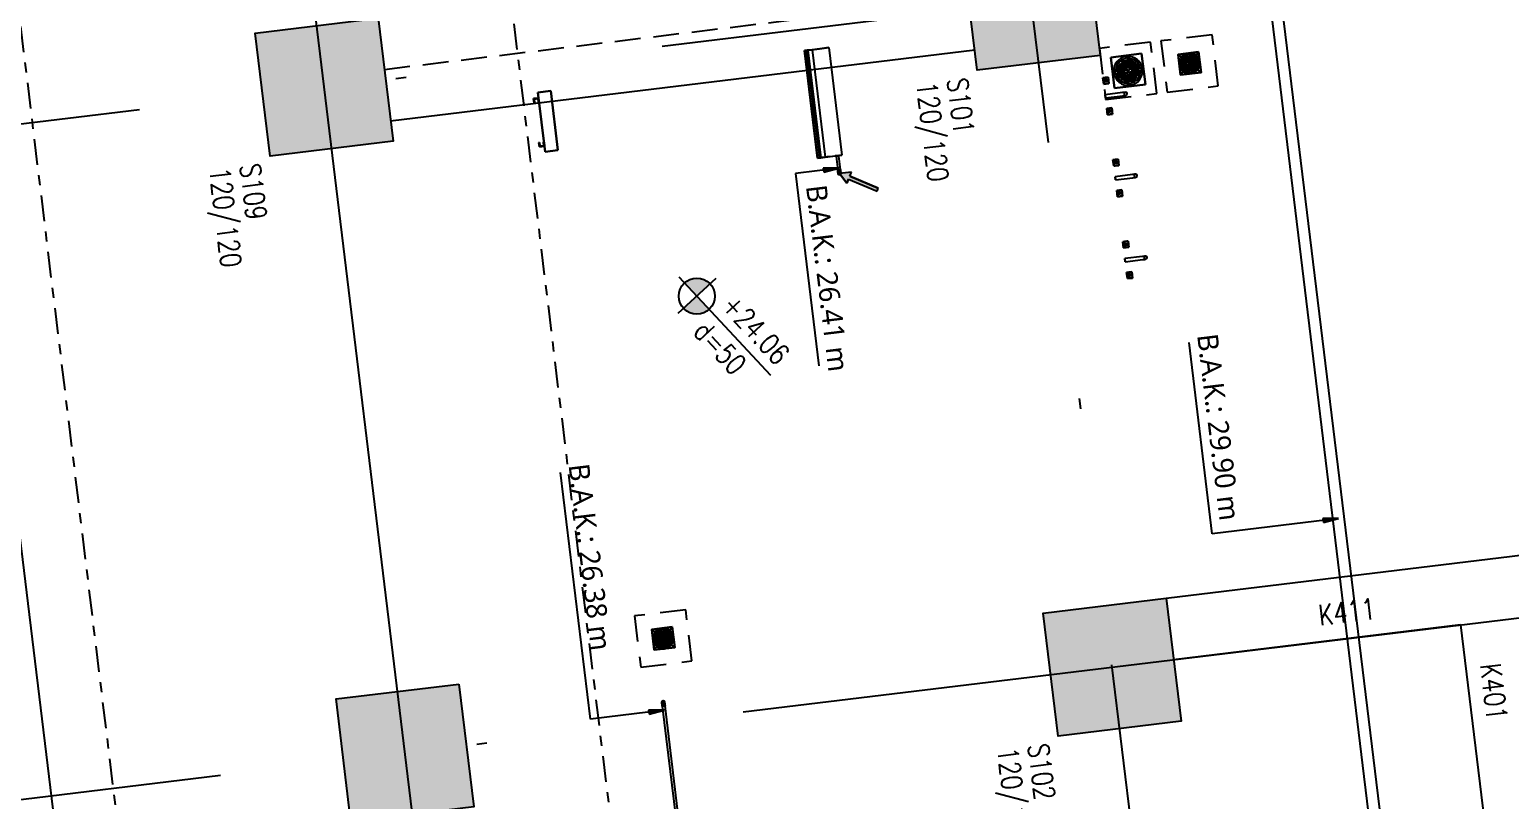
# Model space of a CAD drawing. Header units: millimetres. Extents: x 400392 to 401374, y 4543900 to 4544115.
# Drawn here: x 400457.44 to 400471.79, y 4544083.13 to 4544090.6 of the extents above; entities that cross this region are included whole.
import ezdxf
from ezdxf.enums import TextEntityAlignment as Align

# ---------------------------------------------------------------- set-up
doc = ezdxf.new("R2010")
doc.units = ezdxf.units.MM
for name, pattern in [('AKS', [3, 2.5, -0.25, 0, -0.25]), ('CENTER', [2, 1.25, -0.25, 0.25, -0.25]), ('CIZGI', [0.4, 0.25, -0.15]), ('CONTINU', [0]), ('HIDDEN', [0.375, 0.25, -0.125])]:
    doc.linetypes.add(name, pattern=pattern)
doc.layers.add('A-DETL-GENF', color=92, linetype='Continuous', lineweight=9)
for name, color, linetype in [('aks prota', 2, 'AKS'), ('kiriş prota', 6, 'Continuous'), ('kolon prota', 1, 'Continuous'), ('kolon tarama prota', 252, 'Continuous'), ('lkolon prota', 4, 'Continuous'), ('PRT-MI-a_fit_drainage', 10, 'Continuous'), ('skesit prota', 7, 'Continuous'), ('st-s_level (kot)', 6, 'Continuous'), ('st-s_levelmark (kot işareti)', 4, 'Continuous'), ('tkolon prota', 6, 'Continuous')]:
    doc.layers.add(name, color=color, linetype=linetype)
doc.styles.add('OLCU', font='romanstw.shx')
doc.styles.add('Segoe UI Light_1', font='', dxfattribs={"height": 200})
doc.styles.add('TKIRIS', font='romanstw.shx')
doc.styles.add('tkolon', font='romanstw.shx')
doc.styles.get('Segoe UI Light_1').set_extended_font_data('Segoe UI Light')

# ---------------------------------------------------------------- blocks, each defined once
blk = doc.blocks.new('+24.06 mekanik')
at = {"layer": 'kolon tarama prota'}
for points in [[(14368, 171195), (14348, 171045), (14388, 171045)], [(10466, 166800), (10466, 166918), (10504, 166896), (10653, 167155), (10679, 167140), (10530, 166881), (10568, 166859)], [(10414, 166800), (10394, 166650), (10434, 166650)], [(15424, 164487), (15405, 164337), (15444, 164337)]]:
    blk.add_hatch(color=253, dxfattribs=at).paths.add_polyline_path(points, flags=0)
at = {"layer": 'kolon tarama prota', "color": 253}
for p, q in [((20431, 171252), (3083, 171252)), ((3083, 171137), (20431, 171137)), ((14368, 171195), (14348, 171045)), ((14388, 171045), (14368, 171195)), ((14368, 171195), (14368, 169963)), ((14348, 171045), (14388, 171045)), ((9915, 170395), (9715, 170395)), ((9715, 170395), (9715, 170195)), ((9715, 170195), (9715, 170395)), ((9715, 170395), (9915, 170395)), ((9715, 170395), (9715, 170395)), ((9735, 170300), (9722, 170300)), ((9722, 170300), (9735, 170300)), ((9722, 170300), (9722, 170300)), ((9722, 170290), (9735, 170290)), ((9735, 170290), (9722, 170290)), ((9722, 170290), (9722, 170290)), ((9735, 170300), (9735, 170300)), ((9735, 170290), (9735, 170290)), ((9765, 170300), (9752, 170300)), ((9752, 170300), (9765, 170300)), ((9752, 170300), (9752, 170300)), ((9752, 170290), (9765, 170290)), ((9765, 170290), (9752, 170290)), ((9752, 170290), (9752, 170290)), ((9765, 170300), (9765, 170300)), ((9765, 170290), (9765, 170290)), ((9796, 170300), (9782, 170300)), ((9782, 170300), (9796, 170300)), ((9782, 170300), (9782, 170300)), ((9782, 170290), (9796, 170290)), ((9796, 170290), (9782, 170290)), ((9782, 170290), (9782, 170290)), ((9796, 170300), (9796, 170300)), ((9796, 170290), (9796, 170290)), ((9810, 170388), (9810, 170375)), ((9810, 170375), (9810, 170388)), ((9810, 170388), (9810, 170388)), ((9810, 170375), (9810, 170375)), ((9810, 170358), (9810, 170345)), ((9810, 170345), (9810, 170358)), ((9810, 170358), (9810, 170358)), ((9810, 170345), (9810, 170345)), ((9810, 170328), (9810, 170314)), ((9810, 170314), (9810, 170328)), ((9810, 170328), (9810, 170328)), ((9810, 170314), (9810, 170314)), ((9810, 170275), (9810, 170262)), ((9810, 170262), (9810, 170275)), ((9810, 170275), (9810, 170275)), ((9810, 170262), (9810, 170262)), ((9820, 170375), (9820, 170388)), ((9820, 170388), (9820, 170375)), ((9820, 170388), (9820, 170388)), ((9820, 170375), (9820, 170375)), ((9820, 170345), (9820, 170358)), ((9820, 170358), (9820, 170345)), ((9820, 170358), (9820, 170358)), ((9820, 170345), (9820, 170345)), ((9820, 170314), (9820, 170328)), ((9820, 170328), (9820, 170314)), ((9820, 170328), (9820, 170328)), ((9820, 170314), (9820, 170314)), ((9820, 170262), (9820, 170275)), ((9820, 170275), (9820, 170262)), ((9820, 170275), (9820, 170275)), ((9820, 170262), (9820, 170262)), ((9848, 170300), (9834, 170300)), ((9834, 170300), (9848, 170300)), ((9834, 170300), (9834, 170300)), ((9834, 170290), (9848, 170290)), ((9848, 170290), (9834, 170290)), ((9834, 170290), (9834, 170290)), ((9848, 170300), (9848, 170300)), ((9848, 170290), (9848, 170290)), ((9878, 170300), (9865, 170300)), ((9865, 170300), (9878, 170300)), ((9865, 170300), (9865, 170300)), ((9865, 170290), (9878, 170290)), ((9878, 170290), (9865, 170290)), ((9865, 170290), (9865, 170290)), ((9878, 170300), (9878, 170300)), ((9878, 170290), (9878, 170290)), ((9908, 170300), (9895, 170300)), ((9895, 170300), (9908, 170300)), ((9895, 170300), (9895, 170300)), ((9895, 170290), (9908, 170290)), ((9908, 170290), (9895, 170290)), ((9895, 170290), (9895, 170290)), ((9908, 170300), (9908, 170300)), ((9908, 170290), (9908, 170290)), ((9915, 170195), (9915, 170395)), ((9915, 170395), (9915, 170195)), ((9915, 170395), (9915, 170395)), ((9715, 170195), (9915, 170195)), ((9915, 170195), (9715, 170195)), ((9715, 170195), (9715, 170195)), ((9810, 170245), (9810, 170232)), ((9810, 170232), (9810, 170245)), ((9810, 170245), (9810, 170245)), ((9810, 170232), (9810, 170232)), ((9810, 170215), (9810, 170202)), ((9810, 170202), (9810, 170215)), ((9810, 170215), (9810, 170215)), ((9810, 170202), (9810, 170202)), ((9820, 170232), (9820, 170245)), ((9820, 170245), (9820, 170232)), ((9820, 170245), (9820, 170245)), ((9820, 170232), (9820, 170232)), ((9820, 170202), (9820, 170215)), ((9820, 170215), (9820, 170202)), ((9820, 170215), (9820, 170215)), ((9820, 170202), (9820, 170202)), ((9915, 170195), (9915, 170195)), ((9665, 169845), (9665, 169545)), ((9965, 169845), (9665, 169845)), ((9665, 169845), (9965, 169845)), ((9665, 169545), (9665, 169845)), ((9665, 169845), (9665, 169845)), ((9810, 169835), (9810, 169815)), ((9810, 169815), (9810, 169835)), ((9810, 169835), (9810, 169835)), ((9820, 169815), (9820, 169835)), ((9820, 169835), (9820, 169815)), ((9820, 169835), (9820, 169835)), ((9965, 169545), (9965, 169845)), ((9965, 169845), (9965, 169545)), ((9965, 169845), (9965, 169845)), ((14368, 169963), (12501, 169963)), ((9695, 169700), (9675, 169700)), ((9675, 169700), (9695, 169700)), ((9675, 169700), (9675, 169700)), ((9675, 169690), (9695, 169690)), ((9695, 169690), (9675, 169690)), ((9675, 169690), (9675, 169690)), ((9695, 169700), (9695, 169700)), ((9695, 169690), (9695, 169690)), ((9740, 169700), (9720, 169700)), ((9720, 169700), (9740, 169700)), ((9720, 169700), (9720, 169700)), ((9720, 169690), (9740, 169690)), ((9740, 169690), (9720, 169690)), ((9720, 169690), (9720, 169690)), ((9740, 169700), (9740, 169700)), ((9740, 169690), (9740, 169690)), ((9786, 169700), (9765, 169700)), ((9765, 169700), (9786, 169700)), ((9765, 169700), (9765, 169700)), ((9765, 169690), (9786, 169690)), ((9786, 169690), (9765, 169690)), ((9765, 169690), (9765, 169690)), ((9786, 169700), (9786, 169700)), ((9786, 169690), (9786, 169690)), ((9810, 169815), (9810, 169815)), ((9810, 169790), (9810, 169770)), ((9810, 169770), (9810, 169790)), ((9810, 169790), (9810, 169790)), ((9810, 169770), (9810, 169770)), ((9810, 169745), (9810, 169724)), ((9810, 169724), (9810, 169745)), ((9810, 169745), (9810, 169745)), ((9810, 169724), (9810, 169724)), ((9820, 169815), (9820, 169815)), ((9820, 169770), (9820, 169790)), ((9820, 169790), (9820, 169770)), ((9820, 169790), (9820, 169790)), ((9820, 169770), (9820, 169770)), ((9820, 169724), (9820, 169745)), ((9820, 169745), (9820, 169724)), ((9820, 169745), (9820, 169745)), ((9820, 169724), (9820, 169724)), ((9865, 169700), (9845, 169700)), ((9845, 169700), (9865, 169700)), ((9845, 169700), (9845, 169700)), ((9845, 169690), (9865, 169690)), ((9865, 169690), (9845, 169690)), ((9845, 169690), (9845, 169690)), ((9865, 169700), (9865, 169700)), ((9865, 169690), (9865, 169690)), ((9910, 169700), (9890, 169700)), ((9890, 169700), (9910, 169700)), ((9890, 169700), (9890, 169700)), ((9890, 169690), (9910, 169690)), ((9910, 169690), (9890, 169690)), ((9890, 169690), (9890, 169690)), ((9910, 169700), (9910, 169700)), ((9910, 169690), (9910, 169690)), ((9955, 169700), (9935, 169700)), ((9935, 169700), (9955, 169700)), ((9935, 169700), (9935, 169700)), ((9935, 169690), (9955, 169690)), ((9955, 169690), (9935, 169690)), ((9935, 169690), (9935, 169690)), ((9955, 169700), (9955, 169700)), ((9955, 169690), (9955, 169690)), ((9665, 169545), (9965, 169545)), ((9965, 169545), (9665, 169545)), ((9665, 169545), (9665, 169545)), ((9810, 169665), (9810, 169645)), ((9810, 169645), (9810, 169665)), ((9810, 169665), (9810, 169665)), ((9810, 169645), (9810, 169645)), ((9810, 169620), (9810, 169600)), ((9810, 169600), (9810, 169620)), ((9810, 169620), (9810, 169620)), ((9810, 169600), (9810, 169600)), ((9810, 169575), (9810, 169555)), ((9810, 169555), (9810, 169575)), ((9810, 169575), (9810, 169575)), ((9810, 169555), (9810, 169555)), ((9820, 169645), (9820, 169665)), ((9820, 169665), (9820, 169645)), ((9820, 169665), (9820, 169665)), ((9820, 169645), (9820, 169645)), ((9820, 169600), (9820, 169620)), ((9820, 169620), (9820, 169600)), ((9820, 169620), (9820, 169620)), ((9820, 169600), (9820, 169600)), ((9820, 169555), (9820, 169575)), ((9820, 169575), (9820, 169555)), ((9820, 169575), (9820, 169575)), ((9820, 169555), (9820, 169555)), ((9965, 169545), (9965, 169545)), ((10018, 169615), (10018, 169445)), ((10048, 169445), (10048, 169615)), ((10818, 169615), (10818, 169445)), ((10848, 169445), (10848, 169615)), ((11618, 169615), (11618, 169445)), ((11648, 169445), (11648, 169615)), ((9853, 169495), (9853, 169445)), ((9853, 169495), (9853, 169495)), ((9853, 169495), (9879, 169495)), ((9879, 169495), (9853, 169495)), ((9853, 169495), (9853, 169495)), ((9853, 169445), (9913, 169445)), ((9913, 169445), (9853, 169445)), ((9854, 169447), (9873, 169447)), ((9873, 169447), (9854, 169447)), ((9873, 169447), (9854, 169447)), ((9854, 169447), (9873, 169447)), ((9879, 169495), (9886, 169495)), ((9886, 169495), (9879, 169495)), ((9886, 169495), (9912, 169495)), ((9912, 169495), (9886, 169495)), ((9892, 169447), (9911, 169447)), ((9911, 169447), (9892, 169447)), ((9892, 169447), (9911, 169447)), ((9911, 169447), (9892, 169447)), ((9912, 169495), (9913, 169495)), ((9913, 169495), (9912, 169495)), ((9913, 169445), (9913, 169495)), ((10048, 169445), (10018, 169445)), ((10018, 169445), (10048, 169445)), ((10153, 169495), (10153, 169445)), ((10179, 169495), (10153, 169495)), ((10153, 169495), (10153, 169495)), ((10153, 169495), (10153, 169495)), ((10153, 169495), (10179, 169495)), ((10213, 169445), (10153, 169445)), ((10153, 169445), (10213, 169445)), ((10173, 169447), (10154, 169447)), ((10154, 169447), (10173, 169447)), ((10154, 169447), (10173, 169447)), ((10173, 169447), (10154, 169447)), ((10186, 169495), (10179, 169495)), ((10179, 169495), (10186, 169495)), ((10212, 169495), (10186, 169495)), ((10186, 169495), (10212, 169495)), ((10211, 169447), (10192, 169447)), ((10192, 169447), (10211, 169447)), ((10192, 169447), (10211, 169447)), ((10211, 169447), (10192, 169447)), ((10213, 169495), (10212, 169495)), ((10212, 169495), (10213, 169495)), ((10213, 169445), (10213, 169495)), ((10653, 169495), (10653, 169445)), ((10653, 169495), (10653, 169495)), ((10653, 169495), (10679, 169495)), ((10679, 169495), (10653, 169495)), ((10653, 169495), (10653, 169495)), ((10653, 169445), (10713, 169445)), ((10713, 169445), (10653, 169445)), ((10654, 169447), (10673, 169447)), ((10673, 169447), (10654, 169447)), ((10673, 169447), (10654, 169447)), ((10654, 169447), (10673, 169447)), ((10679, 169495), (10686, 169495)), ((10686, 169495), (10679, 169495)), ((10686, 169495), (10712, 169495)), ((10712, 169495), (10686, 169495)), ((10692, 169447), (10711, 169447)), ((10711, 169447), (10692, 169447)), ((10692, 169447), (10711, 169447)), ((10711, 169447), (10692, 169447)), ((10712, 169495), (10713, 169495)), ((10713, 169495), (10712, 169495)), ((10713, 169445), (10713, 169495)), ((10848, 169445), (10818, 169445)), ((10818, 169445), (10848, 169445)), ((10953, 169495), (10953, 169445)), ((10979, 169495), (10953, 169495)), ((10953, 169495), (10953, 169495)), ((10953, 169495), (10953, 169495)), ((10953, 169495), (10979, 169495)), ((11013, 169445), (10953, 169445)), ((10953, 169445), (11013, 169445)), ((10973, 169447), (10954, 169447)), ((10954, 169447), (10973, 169447)), ((10954, 169447), (10973, 169447)), ((10973, 169447), (10954, 169447)), ((10986, 169495), (10979, 169495)), ((10979, 169495), (10986, 169495)), ((11012, 169495), (10986, 169495)), ((10986, 169495), (11012, 169495)), ((11011, 169447), (10992, 169447)), ((10992, 169447), (11011, 169447)), ((10992, 169447), (11011, 169447)), ((11011, 169447), (10992, 169447)), ((11013, 169495), (11012, 169495)), ((11012, 169495), (11013, 169495)), ((11013, 169445), (11013, 169495)), ((11453, 169495), (11453, 169445)), ((11453, 169495), (11453, 169495)), ((11453, 169495), (11479, 169495)), ((11479, 169495), (11453, 169495)), ((11453, 169495), (11453, 169495)), ((11453, 169445), (11513, 169445)), ((11513, 169445), (11453, 169445)), ((11454, 169447), (11473, 169447)), ((11473, 169447), (11454, 169447)), ((11473, 169447), (11454, 169447)), ((11454, 169447), (11473, 169447)), ((11479, 169495), (11486, 169495)), ((11486, 169495), (11479, 169495)), ((11486, 169495), (11512, 169495)), ((11512, 169495), (11486, 169495)), ((11492, 169447), (11511, 169447)), ((11511, 169447), (11492, 169447)), ((11492, 169447), (11511, 169447)), ((11511, 169447), (11492, 169447)), ((11512, 169495), (11513, 169495)), ((11513, 169495), (11512, 169495)), ((11513, 169445), (11513, 169495)), ((11648, 169445), (11618, 169445)), ((11618, 169445), (11648, 169445)), ((11753, 169495), (11753, 169445)), ((11779, 169495), (11753, 169495)), ((11753, 169495), (11753, 169495)), ((11753, 169495), (11753, 169495)), ((11753, 169495), (11779, 169495)), ((11813, 169445), (11753, 169445)), ((11753, 169445), (11813, 169445)), ((11773, 169447), (11754, 169447)), ((11754, 169447), (11773, 169447)), ((11754, 169447), (11773, 169447)), ((11773, 169447), (11754, 169447)), ((11786, 169495), (11779, 169495)), ((11779, 169495), (11786, 169495)), ((11812, 169495), (11786, 169495)), ((11786, 169495), (11812, 169495)), ((11811, 169447), (11792, 169447)), ((11792, 169447), (11811, 169447)), ((11792, 169447), (11811, 169447)), ((11811, 169447), (11792, 169447)), ((11813, 169495), (11812, 169495)), ((11812, 169495), (11813, 169495)), ((11813, 169445), (11813, 169495)), ((10653, 167155), (10504, 166896)), ((10504, 166896), (10653, 167155)), ((10530, 166881), (10679, 167140)), ((10530, 166881), (10679, 167140)), ((10679, 167140), (10653, 167155)), ((10679, 167140), (10653, 167155)), ((9242, 166752), (9242, 166845)), ((9242, 166845), (9242, 166845)), ((9242, 166845), (9242, 166755)), ((9242, 166845), (10292, 166845)), ((9242, 166845), (10292, 166845)), ((9767, 166820), (9767, 166820)), ((10292, 166755), (10292, 166845)), ((10292, 166845), (10292, 166845)), ((10292, 166845), (10292, 166752)), ((10297, 166820), (10292, 166820)), ((10292, 166780), (10292, 166820)), ((10292, 166820), (10292, 166780)), ((10297, 166780), (10297, 166820)), ((10297, 166820), (10297, 166780)), ((10427, 166813), (10297, 166813)), ((10297, 166800), (10297, 166813)), ((10297, 166813), (10297, 166800)), ((10446, 166816), (10427, 166816)), ((10427, 166800), (10427, 166813)), ((10427, 166813), (10427, 166800)), ((10504, 166896), (10466, 166918)), ((10466, 166918), (10466, 166800)), ((10504, 166896), (10466, 166918)), ((10466, 166918), (10466, 166800)), ((10466, 166800), (10568, 166859)), ((10568, 166859), (10466, 166800)), ((10568, 166859), (10530, 166881)), ((10530, 166881), (10568, 166859)), ((9242, 166755), (9242, 166680)), ((9242, 166700), (9242, 166752)), ((9242, 166624), (9242, 166700)), ((9242, 166680), (9242, 166640)), ((9242, 166680), (10292, 166680)), ((10297, 166809), (10292, 166809)), ((10297, 166809), (10292, 166809)), ((10292, 166789), (10292, 166809)), ((10292, 166809), (10292, 166789)), ((10292, 166789), (10292, 166809)), ((10292, 166809), (10292, 166789)), ((10292, 166789), (10297, 166789)), ((10292, 166789), (10297, 166789)), ((10292, 166780), (10297, 166780)), ((10292, 166680), (10292, 166755)), ((10292, 166752), (10292, 166700)), ((10292, 166700), (10292, 166624)), ((10292, 166640), (10292, 166680)), ((10297, 166789), (10297, 166809)), ((10297, 166809), (10297, 166789)), ((10297, 166789), (10297, 166809)), ((10297, 166809), (10297, 166789)), ((10297, 166787), (10297, 166800)), ((10297, 166800), (10297, 166787)), ((10297, 166787), (10427, 166787)), ((10414, 166800), (10394, 166650)), ((10434, 166650), (10414, 166800)), ((10414, 166800), (10414, 166376)), ((10427, 166787), (10427, 166800)), ((10427, 166800), (10427, 166787)), ((10427, 166800), (10427, 166800)), ((10427, 166800), (10427, 166800)), ((10427, 166784), (10446, 166784)), ((9242, 166640), (9242, 166632)), ((9242, 166640), (10292, 166640)), ((9242, 166632), (9242, 166606)), ((9242, 166632), (10292, 166632)), ((9242, 166606), (9242, 166624)), ((9242, 166624), (10292, 166624)), ((10292, 166606), (9242, 166606)), ((9242, 166605), (10292, 166605)), ((10292, 166632), (10292, 166640)), ((10292, 166606), (10292, 166632)), ((10292, 166624), (10292, 166606)), ((10394, 166650), (10434, 166650)), ((10414, 166376), (12291, 166376)), ((14833, 164662), (14633, 164662)), ((14633, 164662), (14633, 164462)), ((14633, 164462), (14633, 164662)), ((14633, 164662), (14833, 164662)), ((14633, 164662), (14633, 164662)), ((14833, 164462), (14833, 164662)), ((14833, 164662), (14833, 164462)), ((14833, 164662), (14833, 164662)), ((14653, 164567), (14640, 164567)), ((14640, 164567), (14653, 164567)), ((14640, 164567), (14640, 164567)), ((14640, 164557), (14653, 164557)), ((14653, 164557), (14640, 164557)), ((14640, 164557), (14640, 164557)), ((14653, 164567), (14653, 164567)), ((14653, 164557), (14653, 164557)), ((14683, 164567), (14670, 164567)), ((14670, 164567), (14683, 164567)), ((14670, 164567), (14670, 164567)), ((14670, 164557), (14683, 164557)), ((14683, 164557), (14670, 164557)), ((14670, 164557), (14670, 164557)), ((14683, 164567), (14683, 164567)), ((14683, 164557), (14683, 164557)), ((14713, 164567), (14700, 164567)), ((14700, 164567), (14713, 164567)), ((14700, 164567), (14700, 164567)), ((14700, 164557), (14713, 164557)), ((14713, 164557), (14700, 164557)), ((14700, 164557), (14700, 164557)), ((14713, 164567), (14713, 164567)), ((14713, 164557), (14713, 164557)), ((14728, 164655), (14728, 164641)), ((14728, 164641), (14728, 164655)), ((14728, 164655), (14728, 164655)), ((14728, 164641), (14728, 164641)), ((14728, 164625), (14728, 164611)), ((14728, 164611), (14728, 164625)), ((14728, 164625), (14728, 164625)), ((14728, 164611), (14728, 164611)), ((14728, 164595), (14728, 164581)), ((14728, 164581), (14728, 164595)), ((14728, 164595), (14728, 164595)), ((14728, 164581), (14728, 164581)), ((14728, 164542), (14728, 164529)), ((14728, 164529), (14728, 164542)), ((14728, 164542), (14728, 164542)), ((14728, 164529), (14728, 164529)), ((14738, 164641), (14738, 164655)), ((14738, 164655), (14738, 164641)), ((14738, 164655), (14738, 164655)), ((14738, 164641), (14738, 164641)), ((14738, 164611), (14738, 164625)), ((14738, 164625), (14738, 164611)), ((14738, 164625), (14738, 164625)), ((14738, 164611), (14738, 164611)), ((14738, 164581), (14738, 164595)), ((14738, 164595), (14738, 164581)), ((14738, 164595), (14738, 164595)), ((14738, 164581), (14738, 164581)), ((14738, 164529), (14738, 164542)), ((14738, 164542), (14738, 164529)), ((14738, 164542), (14738, 164542)), ((14738, 164529), (14738, 164529)), ((14766, 164567), (14752, 164567)), ((14752, 164567), (14766, 164567)), ((14752, 164567), (14752, 164567)), ((14752, 164557), (14766, 164557)), ((14766, 164557), (14752, 164557)), ((14752, 164557), (14752, 164557)), ((14766, 164567), (14766, 164567)), ((14766, 164557), (14766, 164557)), ((14796, 164567), (14783, 164567)), ((14783, 164567), (14796, 164567)), ((14783, 164567), (14783, 164567)), ((14783, 164557), (14796, 164557)), ((14796, 164557), (14783, 164557)), ((14783, 164557), (14783, 164557)), ((14796, 164567), (14796, 164567)), ((14796, 164557), (14796, 164557)), ((14826, 164567), (14813, 164567)), ((14813, 164567), (14826, 164567)), ((14813, 164567), (14813, 164567)), ((14813, 164557), (14826, 164557)), ((14826, 164557), (14813, 164557)), ((14813, 164557), (14813, 164557)), ((14826, 164567), (14826, 164567)), ((14826, 164557), (14826, 164557)), ((14633, 164462), (14833, 164462)), ((14833, 164462), (14633, 164462)), ((14633, 164462), (14633, 164462)), ((14728, 164512), (14728, 164498)), ((14728, 164498), (14728, 164512)), ((14728, 164512), (14728, 164512)), ((14728, 164498), (14728, 164498)), ((14728, 164482), (14728, 164468)), ((14728, 164468), (14728, 164482)), ((14728, 164482), (14728, 164482)), ((14728, 164468), (14728, 164468)), ((14738, 164498), (14738, 164512)), ((14738, 164512), (14738, 164498)), ((14738, 164512), (14738, 164512)), ((14738, 164498), (14738, 164498)), ((14738, 164468), (14738, 164482)), ((14738, 164482), (14738, 164468)), ((14738, 164482), (14738, 164482)), ((14738, 164468), (14738, 164468)), ((14833, 164462), (14833, 164462)), ((15331, 164487), (15331, 164487)), ((15364, 164487), (15364, 164487)), ((15383, 164503), (15365, 164503)), ((15365, 164470), (15383, 164470)), ((18152, 164500), (15383, 164500)), ((15383, 164473), (18152, 164473)), ((15424, 164487), (15405, 164337)), ((15444, 164337), (15424, 164487)), ((15424, 164487), (15424, 163767)), ((15405, 164337), (15444, 164337)), ((9913, 164120), (9333, 164120)), ((9333, 164120), (9333, 163995)), ((9333, 163995), (9333, 164120)), ((9333, 164120), (9913, 164120)), ((9333, 164120), (9333, 164120)), ((9913, 163995), (9913, 164120)), ((9913, 164120), (9913, 163995)), ((9913, 164120), (9913, 164120)), ((9333, 163995), (9913, 163995)), ((9913, 163995), (9333, 163995)), ((9333, 163995), (9333, 163995)), ((9428, 163995), (9388, 163995)), ((9388, 163995), (9388, 163945)), ((9388, 163945), (9388, 163995)), ((9388, 163995), (9428, 163995)), ((9388, 163995), (9388, 163995)), ((9388, 163945), (9428, 163945)), ((9428, 163945), (9388, 163945)), ((9388, 163945), (9388, 163945)), ((9393, 163950), (9393, 163990)), ((9393, 163990), (9428, 163990)), ((9428, 163990), (9393, 163990)), ((9393, 163990), (9393, 163950)), ((9393, 163990), (9393, 163990)), ((9428, 163950), (9393, 163950)), ((9393, 163950), (9428, 163950)), ((9393, 163950), (9393, 163950)), ((9428, 163990), (9428, 163995)), ((9428, 163995), (9428, 163990)), ((9428, 163995), (9428, 163995)), ((9428, 163990), (9428, 163990)), ((9428, 163945), (9428, 163950)), ((9428, 163950), (9428, 163945)), ((9428, 163950), (9428, 163950)), ((9428, 163945), (9428, 163945)), ((9858, 163995), (9818, 163995)), ((9818, 163995), (9818, 163990)), ((9818, 163990), (9818, 163995)), ((9818, 163995), (9858, 163995)), ((9818, 163995), (9818, 163995)), ((9818, 163990), (9853, 163990)), ((9853, 163990), (9818, 163990)), ((9818, 163990), (9818, 163990)), ((9853, 163950), (9818, 163950)), ((9818, 163950), (9818, 163945)), ((9818, 163945), (9818, 163950)), ((9818, 163950), (9853, 163950)), ((9818, 163950), (9818, 163950)), ((9818, 163945), (9858, 163945)), ((9858, 163945), (9818, 163945)), ((9818, 163945), (9818, 163945)), ((9853, 163990), (9853, 163950)), ((9853, 163950), (9853, 163990)), ((9853, 163990), (9853, 163990)), ((9853, 163950), (9853, 163950)), ((9858, 163945), (9858, 163995)), ((9858, 163995), (9858, 163945)), ((9858, 163995), (9858, 163995)), ((9858, 163945), (9858, 163945)), ((9913, 163995), (9913, 163995)), ((15424, 163767), (13016, 163767))]:
    blk.add_line(p, q, dxfattribs=at)
at = {"layer": 'kolon tarama prota', "color": 253, "flags": 128}
for points in [[(10018, 169645), (10018, 169640), (10018, 169628), (10018, 169615)], [(10048, 169615), (10048, 169631), (10048, 169642), (10048, 169645)], [(10818, 169645), (10818, 169640), (10818, 169628), (10818, 169615)], [(10848, 169615), (10848, 169631), (10848, 169642), (10848, 169645)], [(11618, 169645), (11618, 169640), (11618, 169628), (11618, 169615)], [(11648, 169615), (11648, 169631), (11648, 169642), (11648, 169645)], [(10463, 166816), (10458, 166816), (10447, 166816), (10446, 166816)], [(10446, 166784), (10457, 166784), (10463, 166784), (10463, 166784)], [(15365, 164503), (15353, 164503), (15348, 164503), (15348, 164503)], [(15348, 164470), (15352, 164470), (15363, 164470), (15365, 164470)]]:
    blk.add_lwpolyline(points, dxfattribs=at)
at = {"layer": 'kolon tarama prota', "color": 253}
for centre, radius, start, end in [((9815, 170295), 100, 90, 270), ((9815, 170295), 100, 90, 270), ((9815, 170295), 93.3, 93.0709, 176.9291), ((9815, 170295), 93.3, 93.0709, 176.9291), ((9815, 170295), 93.3, 183.0709, 266.9291), ((9815, 170295), 93.3, 183.0709, 266.9291), ((9815, 170295), 90, 90, 270), ((9815, 170295), 90, 90, 270), ((9815, 170295), 80, 93.5833, 176.4167), ((9815, 170295), 80, 93.5833, 176.4167), ((9815, 170295), 80, 183.5833, 266.4167), ((9815, 170295), 80, 183.5833, 266.4167), ((9815, 170295), 63.3, 94.5281, 175.4719), ((9815, 170295), 63.3, 94.5281, 175.4719), ((9815, 170295), 63.3, 184.5281, 265.4719), ((9815, 170295), 63.3, 184.5281, 265.4719), ((9815, 170295), 50, 95.7392, 174.2608), ((9815, 170295), 50, 95.7392, 174.2608), ((9815, 170295), 50, 185.7392, 264.2608), ((9815, 170295), 50, 185.7392, 264.2608), ((9815, 170295), 45, 0, 180), ((9815, 170295), 45, 180, 0), ((9815, 170295), 35, 90, 270), ((9815, 170295), 35, 90, 270), ((9815, 170295), 33.3, 98.6269, 171.3731), ((9815, 170295), 33.3, 98.6269, 171.3731), ((9815, 170295), 33.3, 188.6269, 261.3731), ((9815, 170295), 33.3, 188.6269, 261.3731), ((9815, 170272), 22.5, 90, 270), ((9815, 170295), 20, 104.4775, 165.5225), ((9815, 170295), 20, 104.4775, 165.5225), ((9815, 170295), 20, 194.4775, 255.5225), ((9815, 170295), 20, 194.4775, 255.5225), ((9815, 170295), 100, 270, 90), ((9815, 170295), 100, 270, 90), ((9815, 170295), 90, 270, 90), ((9815, 170295), 90, 270, 90), ((9815, 170317), 22.5, 270, 90), ((9815, 170295), 35, 270, 90), ((9815, 170295), 35, 270, 90), ((9815, 170295), 93.3, 3.0709, 86.9291), ((9815, 170295), 93.3, 3.0709, 86.9291), ((9815, 170295), 80, 3.5833, 86.4167), ((9815, 170295), 80, 3.5833, 86.4167), ((9815, 170295), 63.3, 4.5281, 85.4719), ((9815, 170295), 63.3, 4.5281, 85.4719), ((9815, 170295), 50, 5.7392, 84.2608), ((9815, 170295), 50, 5.7392, 84.2608), ((9815, 170295), 33.3, 8.6269, 81.3731), ((9815, 170295), 33.3, 8.6269, 81.3731), ((9815, 170295), 20, 14.4775, 75.5225), ((9815, 170295), 20, 14.4775, 75.5225), ((9815, 170295), 33.3, 278.6269, 351.3731), ((9815, 170295), 20, 284.4775, 345.5225), ((9815, 170295), 63.3, 274.5281, 355.4719), ((9815, 170295), 50, 275.7392, 354.2608), ((9815, 170295), 93.3, 273.0709, 356.9291), ((9815, 170295), 80, 273.5833, 356.4167), ((9815, 170295), 50, 275.7392, 354.2608), ((9815, 170295), 63.3, 274.5281, 355.4719), ((9815, 170295), 80, 273.5833, 356.4167), ((9815, 170295), 93.3, 273.0709, 356.9291), ((9815, 170295), 20, 284.4775, 345.5225), ((9815, 170295), 33.3, 278.6269, 351.3731), ((9815, 169695), 140, 92.0467, 177.9533), ((9815, 169695), 140, 92.0467, 177.9533), ((9815, 169695), 140, 2.0467, 87.9533), ((9815, 169695), 140, 2.0467, 87.9533), ((9815, 169695), 140, 182.0467, 267.9533), ((9815, 169695), 140, 182.0467, 267.9533), ((9815, 169695), 120, 92.388, 177.612), ((9815, 169695), 120, 92.388, 177.612), ((9815, 169695), 120, 182.388, 267.612), ((9815, 169695), 120, 182.388, 267.612), ((9815, 169695), 100, 90, 270), ((9815, 169695), 100, 90, 270), ((9815, 169695), 95, 93.017, 176.983), ((9815, 169695), 95, 93.017, 176.983), ((9815, 169695), 95, 183.017, 266.983), ((9815, 169695), 95, 183.017, 266.983), ((9815, 169695), 90, 90, 270), ((9815, 169695), 90, 90, 270), ((9815, 169695), 75, 93.8226, 176.1774), ((9815, 169695), 75, 93.8226, 176.1774), ((9815, 169695), 75, 183.8226, 266.1774), ((9815, 169695), 75, 183.8226, 266.1774), ((9815, 169695), 59, 0, 180), ((9815, 169695), 59, 180, 0), ((9815, 169695), 50, 95.7392, 174.2608), ((9815, 169695), 50, 95.7392, 174.2608), ((9815, 169695), 50, 90, 270), ((9815, 169695), 50, 90, 270), ((9815, 169695), 50, 185.7392, 264.2608), ((9815, 169695), 50, 185.7392, 264.2608), ((9815, 169695), 30, 99.5941, 170.4059), ((9815, 169695), 30, 99.5941, 170.4059), ((9815, 169665), 29.5, 90, 270), ((9815, 169695), 30, 189.5941, 260.4059), ((9815, 169695), 30, 189.5941, 260.4059), ((9815, 169695), 100, 270, 90), ((9815, 169695), 100, 270, 90), ((9815, 169695), 90, 270, 90), ((9815, 169695), 90, 270, 90), ((9815, 169724), 29.5, 270, 90), ((9815, 169695), 50, 270, 90), ((9815, 169695), 50, 270, 90), ((9815, 169695), 120, 2.388, 87.612), ((9815, 169695), 120, 2.388, 87.612), ((9815, 169695), 95, 3.017, 86.983), ((9815, 169695), 95, 3.017, 86.983), ((9815, 169695), 75, 3.8226, 86.1774), ((9815, 169695), 75, 3.8226, 86.1774), ((9815, 169695), 50, 5.7392, 84.2608), ((9815, 169695), 50, 5.7392, 84.2608), ((9815, 169695), 30, 9.5941, 80.4059), ((9815, 169695), 30, 9.5941, 80.4059), ((9815, 169695), 140, 272.0467, 357.9533), ((9815, 169695), 120, 272.388, 357.612), ((9815, 169695), 30, 279.5941, 350.4059), ((9815, 169695), 50, 275.7392, 354.2608), ((9815, 169695), 75, 273.8226, 356.1774), ((9815, 169695), 95, 273.017, 356.983), ((9815, 169695), 120, 272.388, 357.612), ((9815, 169695), 140, 272.0467, 357.9533), ((9815, 169695), 50, 275.7392, 354.2608), ((9815, 169695), 30, 279.5941, 350.4059), ((9815, 169695), 95, 273.017, 356.983), ((9815, 169695), 75, 273.8226, 356.1774), ((10033, 169645), 15, 0, 180), ((10033, 169645), 15, 180, 0), ((10833, 169645), 15, 0, 180), ((10833, 169645), 15, 180, 0), ((11633, 169645), 15, 0, 180), ((11633, 169645), 15, 180, 0), ((10463, 166800), 16.3, 0, 180), ((10463, 166800), 13.3, 0, 180), ((10463, 166807), 6.67, 270, 90), ((10463, 166800), 16.3, 180, 0), ((10463, 166800), 13.3, 180, 0), ((10463, 166793), 6.67, 90, 270), ((14733, 164562), 100, 90, 270), ((14733, 164562), 100, 90, 270), ((14733, 164562), 100, 270, 90), ((14733, 164562), 100, 270, 90), ((14733, 164562), 93.3, 93.0709, 176.9291), ((14733, 164562), 93.3, 93.0709, 176.9291), ((14733, 164562), 93.3, 183.0709, 266.9291), ((14733, 164562), 93.3, 183.0709, 266.9291), ((14733, 164562), 90, 90, 270), ((14733, 164562), 90, 90, 270), ((14733, 164562), 80, 93.5833, 176.4167), ((14733, 164562), 80, 93.5833, 176.4167), ((14733, 164562), 80, 183.5833, 266.4167), ((14733, 164562), 80, 183.5833, 266.4167), ((14733, 164562), 63.3, 94.5281, 175.4719), ((14733, 164562), 63.3, 94.5281, 175.4719), ((14733, 164562), 63.3, 184.5281, 265.4719), ((14733, 164562), 63.3, 184.5281, 265.4719), ((14733, 164562), 50, 95.7392, 174.2608), ((14733, 164562), 50, 95.7392, 174.2608), ((14733, 164562), 50, 185.7392, 264.2608), ((14733, 164562), 50, 185.7392, 264.2608), ((14733, 164562), 45, 0, 180), ((14733, 164562), 45, 180, 0), ((14733, 164562), 35, 90, 270), ((14733, 164562), 35, 90, 270), ((14733, 164562), 33.3, 98.6269, 171.3731), ((14733, 164562), 33.3, 98.6269, 171.3731), ((14733, 164562), 33.3, 188.6269, 261.3731), ((14733, 164562), 33.3, 188.6269, 261.3731), ((14733, 164539), 22.5, 90, 270), ((14733, 164562), 20, 104.4775, 165.5225), ((14733, 164562), 20, 104.4775, 165.5225), ((14733, 164562), 20, 194.4775, 255.5225), ((14733, 164562), 20, 194.4775, 255.5225), ((14733, 164562), 90, 270, 90), ((14733, 164562), 90, 270, 90), ((14733, 164584), 22.5, 270, 90), ((14733, 164562), 35, 270, 90), ((14733, 164562), 35, 270, 90), ((14733, 164562), 93.3, 3.0709, 86.9291), ((14733, 164562), 93.3, 3.0709, 86.9291), ((14733, 164562), 80, 3.5833, 86.4167), ((14733, 164562), 80, 3.5833, 86.4167), ((14733, 164562), 63.3, 4.5281, 85.4719), ((14733, 164562), 63.3, 4.5281, 85.4719), ((14733, 164562), 50, 5.7392, 84.2608), ((14733, 164562), 50, 5.7392, 84.2608), ((14733, 164562), 33.3, 8.6269, 81.3731), ((14733, 164562), 33.3, 8.6269, 81.3731), ((14733, 164562), 20, 14.4775, 75.5225), ((14733, 164562), 20, 14.4775, 75.5225), ((14733, 164562), 33.3, 278.6269, 351.3731), ((14733, 164562), 20, 284.4775, 345.5225), ((14733, 164562), 63.3, 274.5281, 355.4719), ((14733, 164562), 50, 275.7392, 354.2608), ((14733, 164562), 93.3, 273.0709, 356.9291), ((14733, 164562), 80, 273.5833, 356.4167), ((14733, 164562), 50, 275.7392, 354.2608), ((14733, 164562), 63.3, 274.5281, 355.4719), ((14733, 164562), 80, 273.5833, 356.4167), ((14733, 164562), 93.3, 273.0709, 356.9291), ((14733, 164562), 20, 284.4775, 345.5225), ((14733, 164562), 33.3, 278.6269, 351.3731), ((15348, 164487), 16.3, 0, 180), ((15348, 164487), 16.3, 180, 0), ((15347, 164486), 13.3, 0, 180), ((15347, 164486), 13.3, 180, 0), ((15347, 164480), 6.67, 90, 270), ((15347, 164493), 6.67, 270, 90)]:
    blk.add_arc(centre, radius, start, end, dxfattribs=at)
for major_axis, start_param, end_param in [((0, 16.3), 4.71239, 7.853983), ((0, 13.3), 4.712389, 6.283185), ((0, 13.3), 0, 1.570796), ((0, 13.3), 3.141593, 4.712389), ((0, 13.3), 1.570796, 3.141593), ((0, 16.3), 1.570798, 4.71239)]:
    blk.add_ellipse((15383, 164487), major_axis=major_axis, ratio=0.010017, start_param=start_param, end_param=end_param, dxfattribs=at)
for points in [[(9853, 169495), (9853, 169487), (9853, 169471), (9854, 169455), (9854, 169447)], [(9854, 169447), (9854, 169455), (9853, 169471), (9853, 169487), (9853, 169495)], [(9873, 169447), (9874, 169455), (9876, 169471), (9878, 169487), (9879, 169495)], [(9879, 169495), (9878, 169487), (9876, 169471), (9874, 169455), (9873, 169447)], [(9886, 169495), (9887, 169487), (9889, 169471), (9891, 169455), (9892, 169447)], [(9892, 169447), (9891, 169455), (9889, 169471), (9887, 169487), (9886, 169495)], [(9911, 169447), (9912, 169455), (9912, 169471), (9912, 169487), (9912, 169495)], [(9912, 169495), (9912, 169487), (9912, 169471), (9912, 169455), (9911, 169447)], [(10154, 169447), (10154, 169455), (10153, 169471), (10153, 169487), (10153, 169495)], [(10153, 169495), (10153, 169487), (10153, 169471), (10154, 169455), (10154, 169447)], [(10179, 169495), (10178, 169487), (10176, 169471), (10174, 169455), (10173, 169447)], [(10173, 169447), (10174, 169455), (10176, 169471), (10178, 169487), (10179, 169495)], [(10192, 169447), (10191, 169455), (10189, 169471), (10187, 169487), (10186, 169495)], [(10186, 169495), (10187, 169487), (10189, 169471), (10191, 169455), (10192, 169447)], [(10212, 169495), (10212, 169487), (10212, 169471), (10211, 169455), (10211, 169447)], [(10211, 169447), (10211, 169455), (10212, 169471), (10212, 169487), (10212, 169495)], [(10653, 169495), (10653, 169487), (10653, 169471), (10654, 169455), (10654, 169447)], [(10654, 169447), (10654, 169455), (10653, 169471), (10653, 169487), (10653, 169495)], [(10673, 169447), (10674, 169455), (10676, 169471), (10678, 169487), (10679, 169495)], [(10679, 169495), (10678, 169487), (10676, 169471), (10674, 169455), (10673, 169447)], [(10686, 169495), (10687, 169487), (10689, 169471), (10691, 169455), (10692, 169447)], [(10692, 169447), (10691, 169455), (10689, 169471), (10687, 169487), (10686, 169495)], [(10711, 169447), (10712, 169455), (10712, 169471), (10712, 169487), (10712, 169495)], [(10712, 169495), (10712, 169487), (10712, 169471), (10712, 169455), (10711, 169447)], [(10954, 169447), (10954, 169455), (10953, 169471), (10953, 169487), (10953, 169495)], [(10953, 169495), (10953, 169487), (10953, 169471), (10954, 169455), (10954, 169447)], [(10979, 169495), (10978, 169487), (10976, 169471), (10974, 169455), (10973, 169447)], [(10973, 169447), (10974, 169455), (10976, 169471), (10978, 169487), (10979, 169495)], [(10992, 169447), (10991, 169455), (10989, 169471), (10987, 169487), (10986, 169495)], [(10986, 169495), (10987, 169487), (10989, 169471), (10991, 169455), (10992, 169447)], [(11012, 169495), (11012, 169487), (11012, 169471), (11011, 169455), (11011, 169447)], [(11011, 169447), (11011, 169455), (11012, 169471), (11012, 169487), (11012, 169495)], [(11453, 169495), (11453, 169487), (11453, 169471), (11454, 169455), (11454, 169447)], [(11454, 169447), (11454, 169455), (11453, 169471), (11453, 169487), (11453, 169495)], [(11473, 169447), (11474, 169455), (11476, 169471), (11478, 169487), (11479, 169495)], [(11479, 169495), (11478, 169487), (11476, 169471), (11474, 169455), (11473, 169447)], [(11486, 169495), (11487, 169487), (11489, 169471), (11491, 169455), (11492, 169447)], [(11492, 169447), (11491, 169455), (11489, 169471), (11487, 169487), (11486, 169495)], [(11511, 169447), (11512, 169455), (11512, 169471), (11512, 169487), (11512, 169495)], [(11512, 169495), (11512, 169487), (11512, 169471), (11512, 169455), (11511, 169447)], [(11754, 169447), (11754, 169455), (11753, 169471), (11753, 169487), (11753, 169495)], [(11753, 169495), (11753, 169487), (11753, 169471), (11754, 169455), (11754, 169447)], [(11779, 169495), (11778, 169487), (11776, 169471), (11774, 169455), (11773, 169447)], [(11773, 169447), (11774, 169455), (11776, 169471), (11778, 169487), (11779, 169495)], [(11792, 169447), (11791, 169455), (11789, 169471), (11787, 169487), (11786, 169495)], [(11786, 169495), (11787, 169487), (11789, 169471), (11791, 169455), (11792, 169447)], [(11812, 169495), (11812, 169487), (11812, 169471), (11811, 169455), (11811, 169447)], [(11811, 169447), (11811, 169455), (11812, 169471), (11812, 169487), (11812, 169495)]]:
    blk.add_open_spline(points, degree=3, dxfattribs=at)
at = {"layer": 'kolon tarama prota', "color": 253, "style": 'Segoe UI Light_1'}
for s, p in [('B.A.K.: 29.90 m', (12437, 170049)), ('B.A.K.: 26.41 m', (10548, 166462)), ('B.A.K.: 26.38 m', (12953, 163853))]:
    blk.add_text(s, height=200, dxfattribs=at).set_placement(p)
blk = doc.blocks.new('YER SUZGECI_20x20')
at = {"color": 2}
blk.add_lwpolyline([(-20, 0), (0, 0), (0, 20), (-20, 20)], close=True, dxfattribs=at)
for points in [[(0, 20), (-20, 0)], [(-20, 20), (0, 0)]]:
    blk.add_lwpolyline(points, dxfattribs=at)
blk.add_circle((-10, 10), 7, dxfattribs=at)
blk = doc.blocks.new('PLAN_KOT')
at = {"layer": 'st-s_levelmark (kot işareti)'}
h = blk.add_hatch(color=256, dxfattribs=at)
h.paths.add_polyline_path([(0, 17.5, 0.414214), (-17.5, 0), (0, 0)])
h.paths.add_polyline_path([(17.5, 0), (0, 0), (0, -17.5, 0.414214)])
for p, q in [((0, 25), (0, -25)), ((105, 0), (-25, 0))]:
    blk.add_line(p, q, dxfattribs=at)
blk.add_circle((0, 0), 17.5, dxfattribs=at)
at = {"layer": 'st-s_level (kot)', "color": 6, "style": 'OLCU', "width": 0.8}
for tag, p in [('KOT', (22.7, 9.8)), ('DÖŞEME_KALINLIĞI', (22.7, -27.6))]:
    blk.add_attdef(tag, p, '', height=20, dxfattribs=at)

msp = doc.modelspace()

# ---------------------------------------------------------------- hatches: boundary and pattern name
at = {"layer": 'kolon tarama prota'}
h = msp.add_hatch(color=256, dxfattribs=at)
h.dxf.hatch_style = 1
h.paths.add_polyline_path([(400467.669, 4544091.539), (400467.814, 4544090.347), (400466.623, 4544090.203), (400466.478, 4544091.394)])
h = msp.add_hatch(color=256, dxfattribs=at)
h.dxf.hatch_style = 1
h.paths.add_polyline_path([(400460.82, 4544090.707), (400460.964, 4544089.516), (400459.773, 4544089.371), (400459.628, 4544090.562)])
h = msp.add_hatch(color=256, dxfattribs=at)
h.dxf.hatch_style = 1
h.paths.add_polyline_path([(400468.453, 4544085.086), (400468.598, 4544083.895), (400467.406, 4544083.75), (400467.262, 4544084.941)])
h = msp.add_hatch(color=256, dxfattribs=at)
h.dxf.hatch_style = 1
h.paths.add_polyline_path([(400461.603, 4544084.254), (400461.748, 4544083.063), (400460.557, 4544082.918), (400460.412, 4544084.11)])

# ---------------------------------------------------------------- linework, layer by layer
at = {"layer": 'aks prota', "ltscale": 10}
for p, q in [((400478.198, 4543999.861), (400465.802, 4544101.936)), ((400470.204, 4544008.457), (400458.953, 4544101.104)), ((400465.634, 4544017.469), (400455.528, 4544100.688)), ((400433.692, 4544086.808), (400480.051, 4544092.438)), ((400434.475, 4544080.356), (400480.835, 4544085.985))]:
    msp.add_line(p, q, dxfattribs=at)
at = {"layer": 'kiriş prota', "linetype": 'HIDDEN'}
msp.add_lwpolyline([(400460.88, 4544090.211), (400466.538, 4544090.898)], dxfattribs=at)
at = {"layer": 'kiriş prota'}
for points in [[(400460.94, 4544089.714), (400466.599, 4544090.401)], [(400468.453, 4544085.086), (400477.283, 4544086.158)], [(400471.305, 4544084.828), (400468.525, 4544084.49)], [(400471.305, 4544084.828), (400473.015, 4544070.746)]]:
    msp.add_lwpolyline(points, dxfattribs=at)
at = {"layer": 'kolon prota', "color": 1}
for points in [[(400467.669, 4544091.539), (400467.814, 4544090.347), (400466.623, 4544090.203), (400466.478, 4544091.394)], [(400460.82, 4544090.707), (400460.964, 4544089.516), (400459.773, 4544089.371), (400459.628, 4544090.562)], [(400468.453, 4544085.086), (400468.598, 4544083.895), (400467.406, 4544083.75), (400467.262, 4544084.941)], [(400461.603, 4544084.254), (400461.748, 4544083.063), (400460.557, 4544082.918), (400460.412, 4544084.11)]]:
    msp.add_lwpolyline(points, close=True, dxfattribs=at)
at = {"layer": 'PRT-MI-a_fit_drainage', "color": 2, "linetype": 'CIZGI'}
for points in [[(400468.302, 4544090.475), (400467.806, 4544090.414), (400467.866, 4544089.918), (400468.363, 4544089.978)], [(400468.898, 4544090.547), (400468.402, 4544090.487), (400468.462, 4544089.99), (400468.958, 4544090.051)], [(400463.799, 4544084.974), (400463.303, 4544084.914), (400463.363, 4544084.418), (400463.86, 4544084.478)]]:
    msp.add_lwpolyline(points, close=True, dxfattribs=at)
at = {"layer": 'skesit prota', "linetype": 'CENTER', "ltscale": 0.2}
for points in [[(400460.609, 4544103.21), (400466.087, 4544058.098), (400466.611, 4544058.766), (400465.717, 4544058.658)], [(400455.897, 4544102.638), (400463.098, 4544043.347)], [(400455.897, 4544102.638), (400463.098, 4544043.347)]]:
    msp.add_lwpolyline(points, dxfattribs=at)

# ---------------------------------------------------------------- block references
at = {"layer": 'A-DETL-GENF', "xscale": 0.001, "yscale": 0.001, "zscale": 0.001, "rotation": 276.9239939588385}
msp.add_blockref('+24.06 mekanik', (400298.444, 4544079.483), dxfattribs=at)
at = {"layer": 'PRT-MI-a_fit_drainage', "color": 2, "xscale": 0.01, "yscale": 0.01, "zscale": 0.01, "rotation": 186.9239939589713}
for p in [(400467.973, 4544090.284), (400468.569, 4544090.356), (400463.47, 4544084.783)]:
    msp.add_blockref('YER SUZGECI_20x20', p, dxfattribs=at)
at = {"layer": 'st-s_level (kot)', "linetype": 'CONTINU', "ltscale": 0.1, "xscale": 0.01, "yscale": 0.01, "zscale": 0.01, "rotation": 312.9239939588403}
msp.add_blockref('PLAN_KOT', (400463.907, 4544088.014), dxfattribs=at).add_auto_attribs({'KOT': '+24.06', 'DÖŞEME_KALINLIĞI': 'd=50'})

# ---------------------------------------------------------------- texts
at = {"layer": 'kiriş prota', "ltscale": 0.05, "style": 'TKIRIS', "width": 0.8}
for s, rotation, p in [('K411', 6.924, (400469.928, 4544084.92)), ('K401', 276.924, (400471.593, 4544084.453))]:
    msp.add_text(s, height=0.2, rotation=rotation, dxfattribs=at).set_placement(p, align=Align.MIDDLE_LEFT)
at = {"layer": 'lkolon prota', "style": 'tkolon', "width": 0.8}
for p in [(400466.032, 4544090.08), (400459.183, 4544089.248), (400466.816, 4544083.628)]:
    msp.add_text('120/120', height=0.2, rotation=276.924, dxfattribs=at).set_placement(p)
at = {"layer": 'tkolon prota', "style": 'tkolon', "width": 0.8}
for s, p in [('S101', (400466.33, 4544090.116)), ('S109', (400459.48, 4544089.285)), ('S102', (400467.114, 4544083.664))]:
    msp.add_text(s, height=0.2, rotation=276.924, dxfattribs=at).set_placement(p)

doc.saveas('drawing.dxf')
